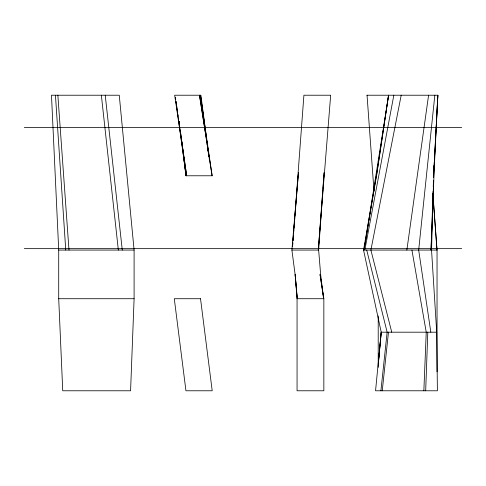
<?xml version="1.0" encoding="UTF-8"?>
<svg xmlns="http://www.w3.org/2000/svg" width="486" height="486" viewBox="0 0 486 486"><rect width="100%" height="100%" fill="white"/><g stroke="black" fill="none" stroke-linecap="round" stroke-linejoin="round"><path stroke-width="0.73" d="M433.555 180.713L431.544 250.065L436.707 332.193L437.394 390.78L375.557 390.78L381.218 332.193L363.54 250.065L376.595 174.778L368.904 220.996M433.64 177.694L433.992 165.635L433.567 177.694M425.687 390.78L427.795 332.193M432.589 205.59L431.021 250.065L434.332 166.838L437.819 95.22L434.01 168.089L437.91 95.22L366.894 95.22M432.637 204.077L433.093 191.265M433.251 186.739L433.463 180.713M134.1 298.72L130.582 390.78L62.737 390.78L58.715 298.72L58.715 250.065L51.486 95.22L119.258 95.22L134.1 250.065L134.1 298.72L58.715 298.72M423.853 390.78L426.24 332.193L411.928 250.065M293.83 229.769L293.544 233.529L298.459 172.645L291.898 250.065L295.093 274.396L297.274 298.72L295.166 274.396L297.061 298.72L297.061 390.78L323.846 390.78L323.846 298.72L320.025 274.396L323.64 298.72L320.632 274.396L318.646 250.065L324.107 172.645L322.917 188.428M322.807 189.929L318.281 250.065L330.668 95.22L303.908 95.22L294.88 216.24M292.845 242.55L292.554 246.311L292.803 243.304M293.423 235.036L292.961 241.044L293.465 235.036M293.951 228.268L294.297 223.76M294.413 222.254L294.765 217.746M381.182 332.193L378.564 361.329L381.218 332.193L436.707 332.193M434.83 95.22L418.677 250.065L430.821 332.193M380.903 390.78L387.142 332.193L366.723 250.065M382.251 390.78L388.472 332.193M406.861 250.065L428.579 95.22M388.508 95.22L376.292 177.244L388.593 95.22L364.184 249.318L364.682 246.341M364.931 244.847L368.655 222.485M364.834 250.065L393.83 95.22M401.193 95.22L370.897 250.065L391.746 332.193M24.3 127.52L461.7 127.52M24.3 248.656L461.7 248.656M58.715 250.065L134.1 250.065M291.886 250.065L318.658 250.065M363.54 250.065L437.042 250.065L437.042 371.869M297.061 298.72L323.846 298.72M175.634 98.95L175.422 97.455L175.707 99.691M177.676 113.117L175.956 101.185L186.065 175.774L181.667 140.387M177.888 114.611L178.107 116.105M178.429 118.341L178.641 119.829M178.854 121.324L179.073 122.818M179.285 124.307L186.697 175.774L174.656 95.22L200.894 95.22L206.611 138.881M205.949 135.497L200.439 95.22L212.084 175.774L199.485 95.22L212.188 175.774L185.95 175.774L183.179 153.187M206.763 141.462L206.969 142.951M207.17 144.445L207.376 145.94M207.577 147.428L208.804 156.377M206.811 140.387L207.109 142.647M207.303 144.154L208.986 156.954M209.18 158.454L209.381 159.961M179.328 121.567L179.516 123.073M181.199 136.627L181.478 138.881M179.291 121.567L179.48 123.073M180.403 130.6L180.592 132.107M180.774 133.614L181.235 137.38M181.794 141.894L181.977 143.4M182.256 145.66L182.536 147.914M182.718 149.421L182.997 151.681M105.231 95.22L122.272 250.065M101.355 95.22L118.347 250.065M437.042 250.065L432.85 193.416L436.975 250.065M367.045 95.22L374.001 191.15M57.864 95.22L68.988 250.065M55.447 95.22L65.756 250.065M378.211 315.888L378.211 367.331M200.542 298.72L174.286 298.72L185.944 390.78L212.206 390.78L200.524 298.72"/></g></svg>
